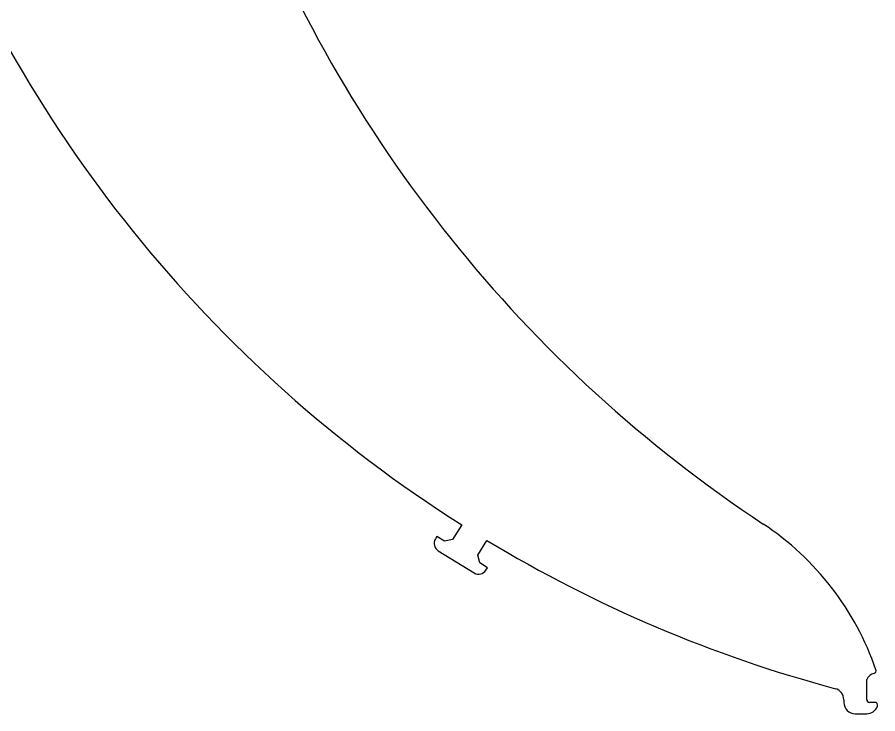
# Model space of a CAD drawing. Extents: x 11 to 185, y 6 to 286.
# Drawn here: x 74.5 to 149.7, y 6.3 to 67.2 of the extents above; entities that cross this region are included whole.
import ezdxf

# ---------------------------------------------------------------- set-up
doc = ezdxf.new("R2010")
doc.units = 0
doc.layers.get('0').update_dxf_attribs({"linetype": 'CONTINUOUS'})

msp = doc.modelspace()

# ---------------------------------------------------------------- linework, layer by layer
at = {"color": 7}
for points in [[(113.332551, 22.786818), (112.52975, 21.519597)], [(111.15652, 21.780978), (111.025027, 21.568359)], [(111.832237, 21.363095), (111.15652, 21.780978)], [(112.52975, 21.519597), (111.832237, 21.363095)], [(114.736457, 20.154929), (115.52542, 21.43067)], [(111.268417, 20.536008), (114.415266, 18.589892)], [(114.898718, 19.466694), (114.736457, 20.154929)], [(115.579115, 19.045901), (114.898718, 19.466694)], [(115.447622, 18.833282), (115.579115, 19.045901)], [(148.736817, 7.526551), (148.736817, 9.276558)], [(146.736819, 7.506284), (146.736819, 7.276547)], [(149.443924, 7.276547), (148.986819, 7.276547)], [(147.736819, 6.276554), (148.736817, 6.276554)]]:
    msp.add_lwpolyline(points, dxfattribs=at)
for points in [[(65.635166, 82.006064), (74.564362, 57.544043), (91.334593, 36.722767), (113.332551, 22.786818)], [(93.987771, 79.959668), (102.876972, 56.618123), (118.86029, 36.650773), (139.689176, 22.86659)], [(149.540743, 10.127062), (147.751964, 15.343983), (144.288322, 19.822982), (139.689176, 22.86659)], [(111.025027, 21.568359), (110.807161, 21.216067), (110.91613, 20.753866), (111.268417, 20.536008)], [(115.52542, 21.43067), (125.022528, 15.700695), (135.280075, 11.338298), (145.995205, 8.472331)], [(114.415266, 18.589892), (114.767556, 18.372034), (115.229756, 18.480989), (115.447622, 18.833282)], [(149.370812, 9.805011), (149.093253, 9.728334), (148.862209, 9.535771), (148.736817, 9.276558)], [(149.370812, 9.805011), (149.437267, 9.823267), (149.493195, 9.868352), (149.525368, 9.929312)], [(149.525368, 9.929312), (149.557542, 9.990298), (149.563106, 10.061842), (149.540741, 10.127062)], [(146.736819, 7.506284), (146.736821, 7.959066), (146.432603, 8.355332), (145.995205, 8.472331)], [(148.736817, 7.526551), (148.736815, 7.460247), (148.763143, 7.396667), (148.810041, 7.349783)], [(146.736819, 7.276547), (146.736821, 6.724255), (147.184539, 6.276554), (147.736819, 6.276554)], [(148.736817, 6.276554), (149.160595, 6.276554), (149.538359, 6.543651), (149.679628, 6.943198)], [(148.810041, 7.349783), (148.856925, 7.302873), (148.920515, 7.276547), (148.986819, 7.276547)], [(149.648058, 7.170872), (149.6012, 7.23715), (149.525088, 7.276547), (149.443924, 7.276547)], [(149.679628, 6.943198), (149.706687, 7.019715), (149.694921, 7.10462), (149.648058, 7.170872)]]:
    msp.add_open_spline(points, degree=3, dxfattribs=at)

doc.saveas('drawing.dxf')
